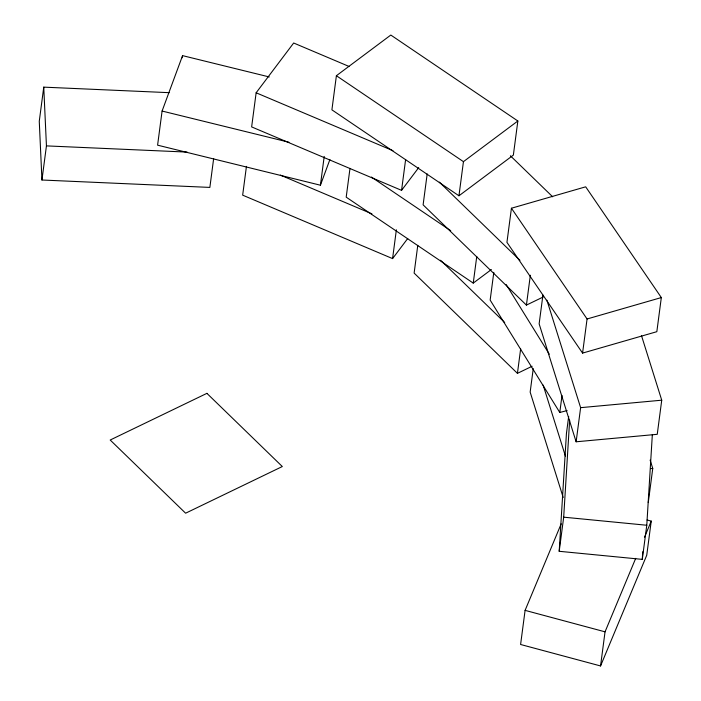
<?xml version="1.0" encoding="UTF-8"?>
<svg xmlns="http://www.w3.org/2000/svg" width="701" height="701" viewBox="0 0 701 701"><rect width="100%" height="100%" fill="white"/><g stroke="black" fill="none" stroke-linecap="round" stroke-linejoin="round"><path stroke-width="1.05" d="M652.333 434.734L646.778 525.251L642.282 559.372L559.196 551.293L566.434 433.516L568.677 416.455M559.196 551.293L563.692 517.172L569.65 420.118M642.282 559.372L642.747 551.74M169.143 92.672L43.751 87.143L39.265 121.264L41.946 180.008L209.862 187.412L213.647 158.619M41.946 180.008L46.441 145.887L43.751 87.143M269.263 76.952L182.567 55.633L162.089 111.047L157.594 145.168L320.418 185.213L329.899 159.556M182.286 57.762L182.567 55.633M246.445 166.365L242.66 195.158L392.578 258.599L407.719 238.515M349.002 66.429L293.666 43.006L256.137 92.786L251.641 126.907L401.559 190.348L418.681 167.644M320.418 185.213L324.212 156.419M336.392 75.726L331.906 109.847L458.953 195.789L513.36 155.114L517.855 120.993L390.808 35.05L336.392 75.726L463.44 161.659L458.953 195.789M349.992 168.363L346.198 197.156L473.245 283.099L491.383 269.543M392.578 258.599L396.372 229.805M401.559 190.348L405.634 159.425M417.778 245.368L414.125 273.092L517.434 373.344L532.12 366.264M427.181 173.927L423.115 204.85L526.416 305.101L543.056 297.066M473.245 283.099L476.759 256.435M493.811 272.356L490.157 300.081L559.775 412.46L567.135 410.593M511.432 208.232L506.937 242.353L582.575 353.102L656.837 331.687L661.323 297.566L585.685 186.816L511.432 208.232L587.07 318.981L582.575 353.102M517.434 373.344L520.659 348.818M526.416 305.101L530.35 275.239M533.242 368.647L530.158 392.104L563.21 497.517M542.933 295.068L539.139 323.853L576.126 441.788L657.249 434.313L661.735 400.192L641.441 335.481M561.203 523.813L525.093 610.369L520.598 644.491L600.555 665.95L646.743 555.236L651.238 521.106L647.032 519.984M559.775 412.46L562.027 395.399M576.126 441.788L580.621 407.667L546.903 300.168M600.555 665.95L605.042 631.829L635.702 558.355M648.259 502.564L652.754 468.443L650.134 460.093M644.517 537.211L651.238 521.106M463.44 161.659L517.855 120.993M587.07 318.981L661.323 297.566M580.621 407.667L661.735 400.192M650.589 468.636L652.754 468.443M46.441 145.887L187.097 152.091M563.692 517.172L646.778 525.251M162.089 111.047L288.961 142.242M525.093 610.369L605.042 631.829M256.137 92.786L392.972 150.689M280.356 175.084L371.916 213.831M371.416 177.055L450.708 230.69M510.398 155.788L552.66 196.797M439.343 182.12L519.958 260.343M440.535 260.237L504.711 322.513M506.157 284.527L549.312 354.189M543.152 385.112L565.418 456.088M206.909 393.349L110.197 440.018L185.607 513.202L282.319 466.533L206.909 393.349"/></g></svg>
